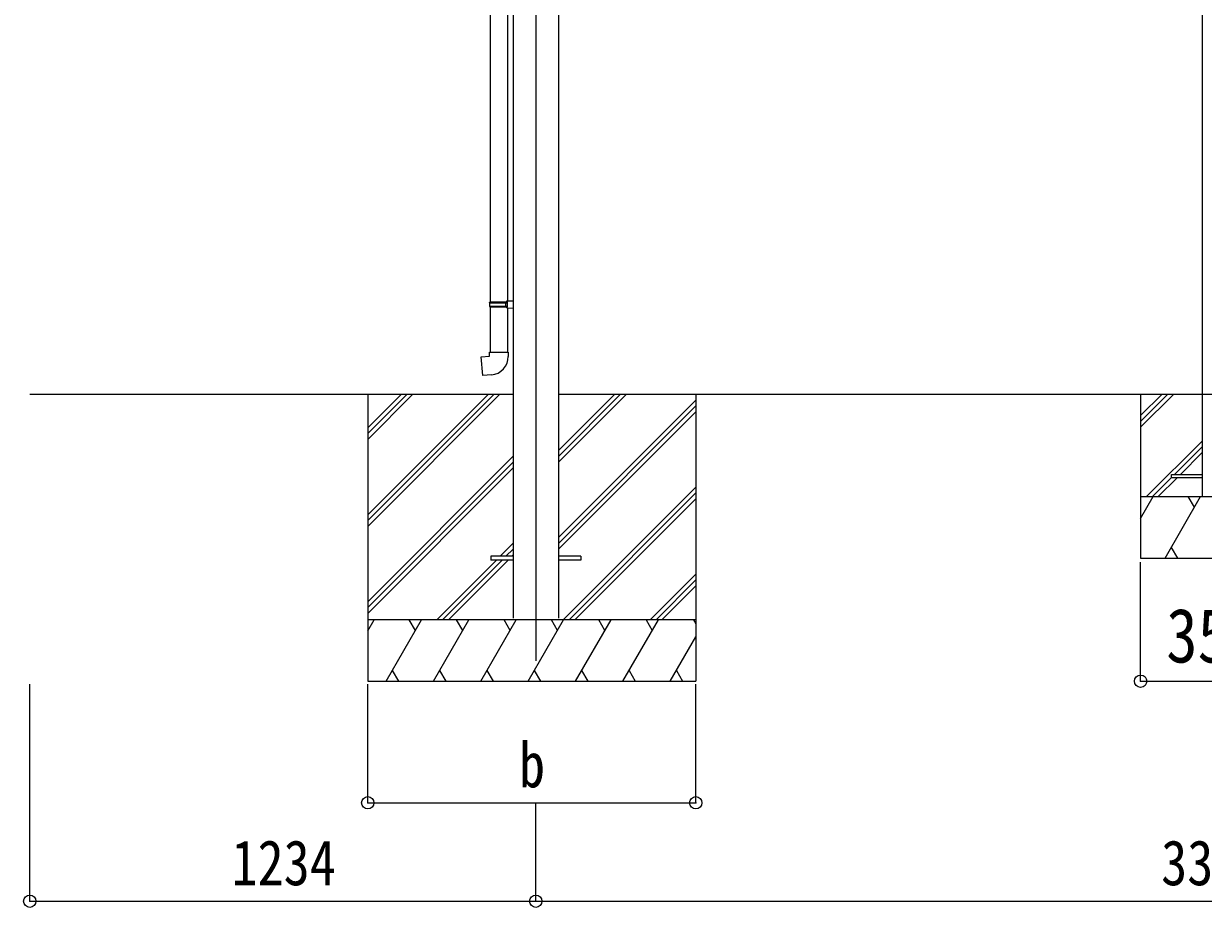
# Model space of a CAD drawing. Units: millimetres at full size, sheet at 1:30. Extents: x -8385 to 8479, y -5853 to 5787.
# Drawn here: x -241 to 2636, y -2597 to -442 of the extents above; entities that cross this region are included whole.
import ezdxf
from ezdxf.enums import TextEntityAlignment as Align

# ---------------------------------------------------------------- set-up
doc = ezdxf.new("R2010")
doc.units = ezdxf.units.MM
doc.header["$LTSCALE"] = 30
doc.header["$PDMODE"] = 32
doc.header["$PDSIZE"] = 30
for name, color, linetype, lineweight in [('0-0_0', 7, 'Continuous', 9), ('0-1_本体', 4, 'Continuous', 9), ('0-2_部品', 7, 'Continuous', 9), ('0-8_PARTS2', 2, 'Continuous', 9), ('0-A_寸法', 4, 'Continuous', 9), ('1-0_FRAME', 7, 'Continuous', 9), ('1-1_GLASS', 7, 'Continuous', 9), ('1-A', 6, 'Continuous', 9)]:
    doc.layers.add(name, color=color, linetype=linetype, lineweight=lineweight)
doc.styles.add('ＭＳ ゴシック', font='')
doc.styles.get('ＭＳ ゴシック').set_extended_font_data('MS Gothic')

msp = doc.modelspace()

# ---------------------------------------------------------------- linework, layer by layer
at = {"layer": '0-0_0'}
for p, q in [((-225.87, -1345.53), (953.13, -1345.53)), ((598.33, -1345.53), (598.33, -2045.53)), ((598.33, -1639.71), (892.51, -1345.53)), ((598.33, -1653.85), (906.65, -1345.53)), ((598.33, -1667.99), (920.8, -1345.53)), ((598.33, -1455.86), (708.66, -1345.53)), ((598.33, -1441.72), (694.52, -1345.53)), ((598.33, -1427.58), (680.38, -1345.53)), ((1063.13, -1345.53), (4253.13, -1345.53)), ((1063.13, -1511.56), (1229.16, -1345.53)), ((1063.13, -1497.42), (1215.02, -1345.53)), ((1063.13, -1483.28), (1200.88, -1345.53)), ((1398.33, -1345.53), (1398.33, -2045.53)), ((1063.13, -1695.41), (1398.33, -1360.21)), ((1063.13, -1709.55), (1398.33, -1374.35)), ((1063.13, -1723.69), (1398.33, -1388.5)), ((598.33, -1851.84), (953.13, -1497.04)), ((598.33, -1865.98), (953.13, -1511.19)), ((598.33, -1880.13), (953.13, -1525.33)), ((1075.14, -1895.53), (1398.33, -1572.34)), ((1089.28, -1895.53), (1398.33, -1586.48)), ((1103.43, -1895.53), (1398.33, -1600.63)), ((921.27, -1741.03), (953.13, -1709.17)), ((935.42, -1741.03), (953.13, -1723.32)), ((766.77, -1895.53), (912.27, -1750.03)), ((780.92, -1895.53), (926.42, -1750.03)), ((795.06, -1895.53), (940.56, -1750.03)), ((949.56, -1741.03), (953.13, -1737.46)), ((1287.27, -1895.53), (1398.33, -1784.47)), ((1301.42, -1895.53), (1398.33, -1798.62)), ((1315.56, -1895.53), (1398.33, -1812.76)), ((1398.33, -1895.53), (598.33, -1895.53)), ((598.33, -1923.03), (614.21, -1895.53)), ((643.08, -2045.53), (729.68, -1895.53)), ((714.68, -1921.51), (699.68, -1895.53)), ((758.55, -2045.53), (845.15, -1895.53)), ((830.15, -1921.51), (815.15, -1895.53)), ((874.02, -2045.53), (960.62, -1895.53)), ((945.62, -1921.51), (930.62, -1895.53)), ((989.49, -2045.53), (1076.09, -1895.53)), ((1061.09, -1921.51), (1046.09, -1895.53)), ((1104.96, -2045.53), (1191.56, -1895.53)), ((1176.56, -1921.51), (1161.56, -1895.53)), ((1220.43, -2045.53), (1307.03, -1895.53)), ((1277.03, -1895.53), (1292.03, -1921.51)), ((1392.5, -1895.53), (1398.33, -1905.63)), ((1335.9, -2045.53), (1398.33, -1937.39)), ((658.08, -2019.55), (673.07, -2045.53)), ((773.55, -2019.55), (788.55, -2045.53)), ((889.02, -2019.55), (904.02, -2045.53)), ((1004.49, -2019.55), (1019.49, -2045.53)), ((1119.96, -2019.55), (1134.96, -2045.53)), ((1235.43, -2019.55), (1250.43, -2045.53)), ((1350.9, -2019.55), (1365.9, -2045.53)), ((598.33, -2045.53), (1398.33, -2045.53))]:
    msp.add_line(p, q, dxfattribs=at)
at = {"layer": '0-1_本体'}
for p, q in [((953.13, 987.92), (953.13, -1892.08)), ((1063.13, 987.92), (1063.13, -1892.08))]:
    msp.add_line(p, q, dxfattribs=at)
at = {"layer": '0-2_部品'}
for p, q in [((897.13, -287.78), (897.13, -1120.94)), ((939.13, -290.34), (939.13, -1118.38)), ((895.13, -1122.94), (896.13, -1120.94)), ((896.13, -1120.94), (939.13, -1120.94)), ((934.65, -1122.94), (934.22, -1120.94)), ((937.13, -1118.44), (953.13, -1117.97)), ((937.13, -1120.44), (937.13, -1118.44)), ((937.13, -1120.44), (939.13, -1120.44)), ((953.13, -1117.97), (953.13, -1135.91)), ((895.13, -1122.94), (939.13, -1122.94)), ((895.13, -1122.94), (895.13, -1130.94)), ((895.13, -1130.94), (939.13, -1130.94)), ((895.13, -1130.94), (896.13, -1132.94)), ((896.13, -1132.94), (939.13, -1132.94)), ((897.13, -1132.94), (897.13, -1242.94)), ((937.13, -1135.44), (937.13, -1133.44)), ((937.13, -1135.44), (953.13, -1135.91)), ((939.13, -1135.5), (939.13, -1242.94)), ((895.13, -1242.94), (941.13, -1242.94)), ((895.13, -1252.94), (895.13, -1242.94)), ((941.13, -1242.94), (941.13, -1253.85))]:
    msp.add_line(p, q, dxfattribs=at)
at = {"layer": '0-2_部品', "color": 4}
for p, q in [((898.33, -1741.03), (898.33, -1750.03)), ((953.13, -1741.03), (898.33, -1741.03)), ((953.13, -1750.03), (898.33, -1750.03)), ((1117.93, -1741.03), (1063.13, -1741.03))]:
    msp.add_line(p, q, dxfattribs=at)
at = {"layer": '0-2_部品'}
for points in [[(937.13, -1133.44), (939.13, -1133.44), (939.13, -1120.44)], [(934.65, -1122.94), (934.65, -1130.94), (934.22, -1132.94)], [(900.05, -1298.68), (879.22, -1300.51), (875.21, -1254.68), (895.13, -1252.94)]]:
    msp.add_lwpolyline(points, dxfattribs=at)
at = {"layer": '0-2_部品', "color": 4}
msp.add_lwpolyline([(1117.93, -1741.03), (1117.93, -1750.03), (1063.13, -1750.03)], dxfattribs=at)
at = {"layer": '0-2_部品'}
msp.add_arc((896.13, -1253.85), 45, 275, 0, dxfattribs=at)
at = {"layer": '0-8_PARTS2'}
msp.add_line((1008.13, 954.47), (1008.13, -1995.53), dxfattribs=at)
at = {"layer": '0-A_寸法', "color": 6}
for p, q in [((-225.87, -2581.9), (-225.87, -2052.95)), ((598.33, -2341.92), (598.33, -2052.95)), ((1398.33, -2341.92), (1398.33, -2052.95)), ((598.33, -2341.92), (1398.33, -2341.92)), ((1008.13, -2581.9), (1008.13, -2341.92)), ((-225.87, -2581.9), (1008.13, -2581.9)), ((1008.13, -2581.9), (4308.13, -2581.9))]:
    msp.add_line(p, q, dxfattribs=at)
for p in [(598.33, -2341.92), (1398.33, -2341.92), (-225.87, -2581.9), (1008.13, -2581.9)]:
    msp.add_point(p, dxfattribs=at)
at = {"layer": '1-0_FRAME'}
for p, q in [((2483.13, -1345.53), (2483.13, -1745.53)), ((2483.13, -1397.88), (2535.48, -1345.53)), ((2483.13, -1412.02), (2549.62, -1345.53)), ((2483.13, -1426.17), (2563.76, -1345.53)), ((2497.61, -1595.53), (2633.13, -1460.01)), ((2565.75, -1541.53), (2633.13, -1474.15)), ((2579.89, -1541.53), (2633.13, -1488.3)), ((2511.75, -1595.53), (2558.13, -1549.15)), ((2525.89, -1595.53), (2571.89, -1549.53)), ((2483.13, -1648.65), (2513.8, -1595.53)), ((2483.13, -1595.53), (2833.13, -1595.53)), ((2542.66, -1745.53), (2629.27, -1595.53)), ((2614.27, -1621.52), (2599.26, -1595.53)), ((2557.66, -1719.55), (2572.66, -1745.53)), ((2483.13, -1745.53), (2833.13, -1745.53))]:
    msp.add_line(p, q, dxfattribs=at)
at = {"layer": '1-1_GLASS', "color": 4}
for p, q in [((2633.13, 957.82), (2633.13, -1595.53)), ((2633.13, -1549.53), (2558.13, -1549.53))]:
    msp.add_line(p, q, dxfattribs=at)
msp.add_lwpolyline([(2558.13, -1549.53), (2558.13, -1541.53), (2633.13, -1541.53)], dxfattribs=at)
at = {"layer": '1-A'}
for q in [(2483.13, -1755.36), (2833.13, -2045.53)]:
    msp.add_line((2483.13, -2045.53), q, dxfattribs=at)
msp.add_point((2483.13, -2045.53), dxfattribs=at)

# ---------------------------------------------------------------- texts
at = {"layer": '0-A_寸法', "color": 7, "style": 'ＭＳ ゴシック', "width": 0.85}
for s, p in [('b', (967.08, -2336.92)), ('1234', (266.13, -2575.9)), ('3300', (2533.13, -2575.9))]:
    msp.add_text(s, height=110, dxfattribs=at).set_placement(p, align=Align.BOTTOM_LEFT)
at = {"layer": '1-A', "color": 7, "style": 'ＭＳ ゴシック', "width": 0.85}
msp.add_text('350', height=132, dxfattribs=at).set_placement((2545.63, -2039.53), align=Align.BOTTOM_LEFT)

doc.saveas('drawing.dxf')
